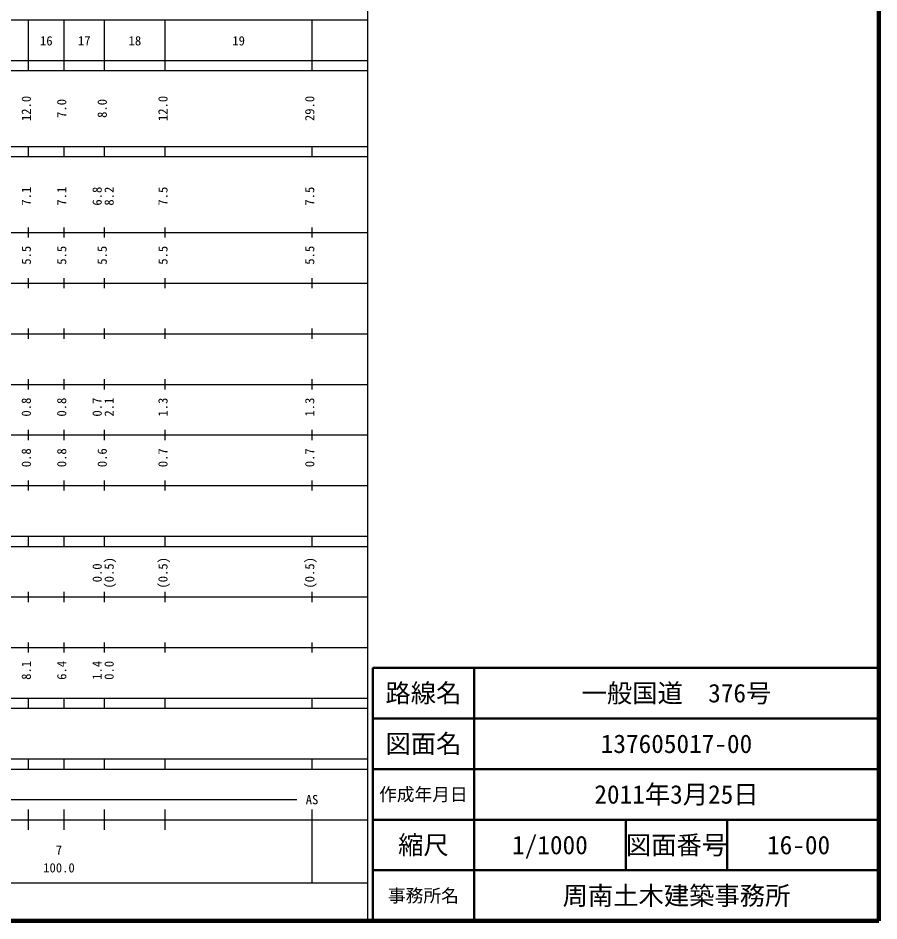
# Model space of a CAD drawing. Units: millimetres on the paper, enlarged 1000 times. Extents: x 40000 to 680000, y 20000 to 380000.
# Drawn here: x 509920 to 680000, y 20000 to 198357 of the extents above; entities that cross this region are included whole.
import ezdxf
from ezdxf.enums import TextEntityAlignment as Align

# ---------------------------------------------------------------- set-up
doc = ezdxf.new("R2010")
doc.units = ezdxf.units.MM
doc.header["$LTSCALE"] = 1000
for name, color, linetype, lineweight in [('M-TTL', 2, 'Continuous', 140), ('M-TTL-BAND', 7, 'Continuous', 25), ('M-TTL-FRAM', 2, 'Continuous', 50), ('M-TTL-LINE', 7, 'Continuous', 50)]:
    doc.layers.add(name, color=color, linetype=linetype, lineweight=lineweight)
doc.layers.add('M-TTL-TXT', color=7, linetype='Continuous')
doc.styles.add('ＭＳ ゴシック', font='')
doc.styles.get('ＭＳ ゴシック').set_extended_font_data('MS Gothic')

msp = doc.modelspace()

# ---------------------------------------------------------------- linework, layer by layer
at = {"layer": 'M-TTL'}
for p, q in [((680000, 20000), (680000, 380000)), ((40000, 20000), (680000, 20000))]:
    msp.add_line(p, q, dxfattribs=at)
at = {"layer": 'M-TTL-BAND'}
for p, q in [((579000, 20000), (579000, 370000)), ((68000, 198000), (579000, 198000)), ((512000, 188000), (512000, 198000)), ((519000, 188000), (519000, 198000)), ((527000, 188000), (527000, 198000)), ((539000, 188000), (539000, 198000)), ((568000, 188000), (568000, 198000)), ((40000, 190000), (579000, 190000)), ((40000, 188000), (579000, 188000)), ((40000, 173000), (579000, 173000)), ((512000, 171000), (512000, 173000)), ((519000, 171000), (519000, 173000)), ((527000, 171000), (527000, 173000)), ((539000, 171000), (539000, 173000)), ((568000, 171000), (568000, 173000)), ((40000, 171000), (579000, 171000)), ((512000, 155000), (512000, 157000)), ((519000, 155000), (519000, 157000)), ((527000, 155000), (527000, 157000)), ((539000, 155000), (539000, 157000)), ((568000, 155000), (568000, 157000)), ((40000, 156000), (579000, 156000)), ((512000, 145000), (512000, 147000)), ((519000, 145000), (519000, 147000)), ((527000, 145000), (527000, 147000)), ((539000, 145000), (539000, 147000)), ((568000, 145000), (568000, 147000)), ((46000, 146000), (579000, 146000)), ((52000, 136000), (579000, 136000)), ((512000, 135000), (512000, 137000)), ((519000, 135000), (519000, 137000)), ((527000, 135000), (527000, 137000)), ((539000, 135000), (539000, 137000)), ((568000, 135000), (568000, 137000)), ((512000, 125000), (512000, 127000)), ((519000, 125000), (519000, 127000)), ((527000, 125000), (527000, 127000)), ((539000, 125000), (539000, 127000)), ((568000, 125000), (568000, 127000)), ((46000, 126000), (579000, 126000)), ((52000, 116000), (579000, 116000)), ((512000, 115000), (512000, 117000)), ((519000, 115000), (519000, 117000)), ((527000, 115000), (527000, 117000)), ((539000, 115000), (539000, 117000)), ((568000, 115000), (568000, 117000)), ((46000, 106000), (579000, 106000)), ((512000, 105000), (512000, 107000)), ((519000, 105000), (519000, 107000)), ((527000, 105000), (527000, 107000)), ((539000, 105000), (539000, 107000)), ((568000, 105000), (568000, 107000)), ((40000, 96000), (579000, 96000)), ((512000, 94000), (512000, 96000)), ((519000, 94000), (519000, 96000)), ((527000, 94000), (527000, 96000)), ((539000, 94000), (539000, 96000)), ((568000, 94000), (568000, 96000)), ((40000, 94000), (579000, 94000)), ((49000, 84000), (579000, 84000)), ((512000, 83000), (512000, 85000)), ((519000, 83000), (519000, 85000)), ((527000, 83000), (527000, 85000)), ((539000, 83000), (539000, 85000)), ((568000, 83000), (568000, 85000)), ((512000, 73000), (512000, 75000)), ((519000, 73000), (519000, 75000)), ((527000, 73000), (527000, 75000)), ((539000, 73000), (539000, 75000)), ((568000, 73000), (568000, 75000)), ((40000, 74000), (579000, 74000)), ((40000, 64000), (579000, 64000)), ((512000, 62000), (512000, 64000)), ((519000, 62000), (519000, 64000)), ((527000, 62000), (527000, 64000)), ((539000, 62000), (539000, 64000)), ((568000, 62000), (568000, 64000)), ((40000, 62000), (579000, 62000)), ((40000, 52000), (579000, 52000)), ((512000, 50000), (512000, 52000)), ((519000, 50000), (519000, 52000)), ((527000, 50000), (527000, 52000)), ((539000, 50000), (539000, 52000)), ((568000, 50000), (568000, 52000)), ((40000, 50000), (579000, 50000)), ((71000, 44000), (565000, 44000)), ((512000, 38000), (512000, 42000)), ((519000, 38000), (519000, 42000)), ((527000, 38000), (527000, 42000)), ((539000, 38000), (539000, 42000)), ((568000, 27500), (568000, 42000)), ((40000, 40000), (579000, 40000)), ((68000, 27500), (579000, 27500))]:
    msp.add_line(p, q, dxfattribs=at)
at = {"layer": 'M-TTL-FRAM'}
for p, q in [((680000, 70000), (580000, 70000)), ((580000, 70000), (580000, 20000))]:
    msp.add_line(p, q, dxfattribs=at)
at = {"layer": 'M-TTL-LINE'}
for p, q in [((600000, 70000), (600000, 20000)), ((680000, 60000), (580000, 60000)), ((680000, 50000), (580000, 50000)), ((680000, 40000), (580000, 40000)), ((630000, 40000), (630000, 30000)), ((650000, 40000), (650000, 30000)), ((680000, 30000), (580000, 30000))]:
    msp.add_line(p, q, dxfattribs=at)

# ---------------------------------------------------------------- texts
at = {"layer": 'M-TTL-BAND', "style": 'ＭＳ ゴシック'}
for s, p in [('16', (515500, 192405)), ('17', (523000, 192405)), ('18', (533000, 192405)), ('19', (553500, 192405)), ('AS', (568000, 42500)), ('7', (518000, 32523)), ('100.0', (518000, 29033))]:
    msp.add_text(s, height=1833, dxfattribs=at).set_placement(p, align=Align.BOTTOM_CENTER)
for s, p in [('12.0', (513000, 180500)), ('7.0', (520000, 180500)), ('8.0', (528000, 180500)), ('12.0', (540000, 180500)), ('29.0', (569000, 180500)), ('7.1', (513000, 163174)), ('7.1', (520000, 163174)), ('6.8', (527000, 163174)), ('8.2', (529370, 163174)), ('7.5', (540000, 163174)), ('7.5', (569000, 163174)), ('5.5', (513000, 151500)), ('5.5', (520000, 151500)), ('5.5', (528000, 151500)), ('5.5', (540000, 151500)), ('5.5', (569000, 151500)), ('0.8', (513000, 121500)), ('0.8', (520000, 121500)), ('0.7', (527000, 121500)), ('2.1', (529370, 121500)), ('1.3', (540000, 121500)), ('1.3', (569000, 121500)), ('0.8', (513000, 111500)), ('0.8', (520000, 111500)), ('0.6', (528000, 111500)), ('0.7', (540000, 111500)), ('0.7', (569000, 111500)), ('(0.5)', (529370, 88764)), ('(0.5)', (540000, 88764)), ('(0.5)', (569000, 88764)), ('0.0', (527000, 88764)), ('8.1', (513000, 69500)), ('6.4', (520000, 69500)), ('1.4', (527000, 69500)), ('0.0', (529370, 69500))]:
    msp.add_text(s, height=1833, rotation=90, dxfattribs=at).set_placement(p, align=Align.BOTTOM_CENTER)
at = {"layer": 'M-TTL-TXT', "style": 'ＭＳ ゴシック'}
for s, height, p in [('路線名', 3666, (590000, 65000)), ('路線名', 3666, (590000, 65000)), ('一般国道\u3000376号', 3666, (640000, 65000)), ('図面名', 3666, (590000, 55000)), ('図面名', 3666, (590000, 55000)), ('137605017-00', 3666, (640000, 55000)), ('作成年月日', 2566, (590000, 45000)), ('作成年月日', 2566, (590000, 45000)), ('2011年3月25日', 3666, (640000, 45000)), ('縮尺', 3666, (590000, 35000)), ('縮尺', 3666, (590000, 35000)), ('1/1000', 3666, (615000, 35000)), ('図面番号', 3666, (640000, 35000)), ('図面番号', 3666, (640000, 35000)), ('16-00', 3666, (664125, 35000)), ('周南土木建築事務所', 3666, (640000, 25000)), ('事務所名', 2566, (590000, 25000)), ('事務所名', 2566, (590000, 25000))]:
    msp.add_text(s, height=height, dxfattribs=at).set_placement(p, align=Align.MIDDLE_CENTER)

doc.saveas('drawing.dxf')
